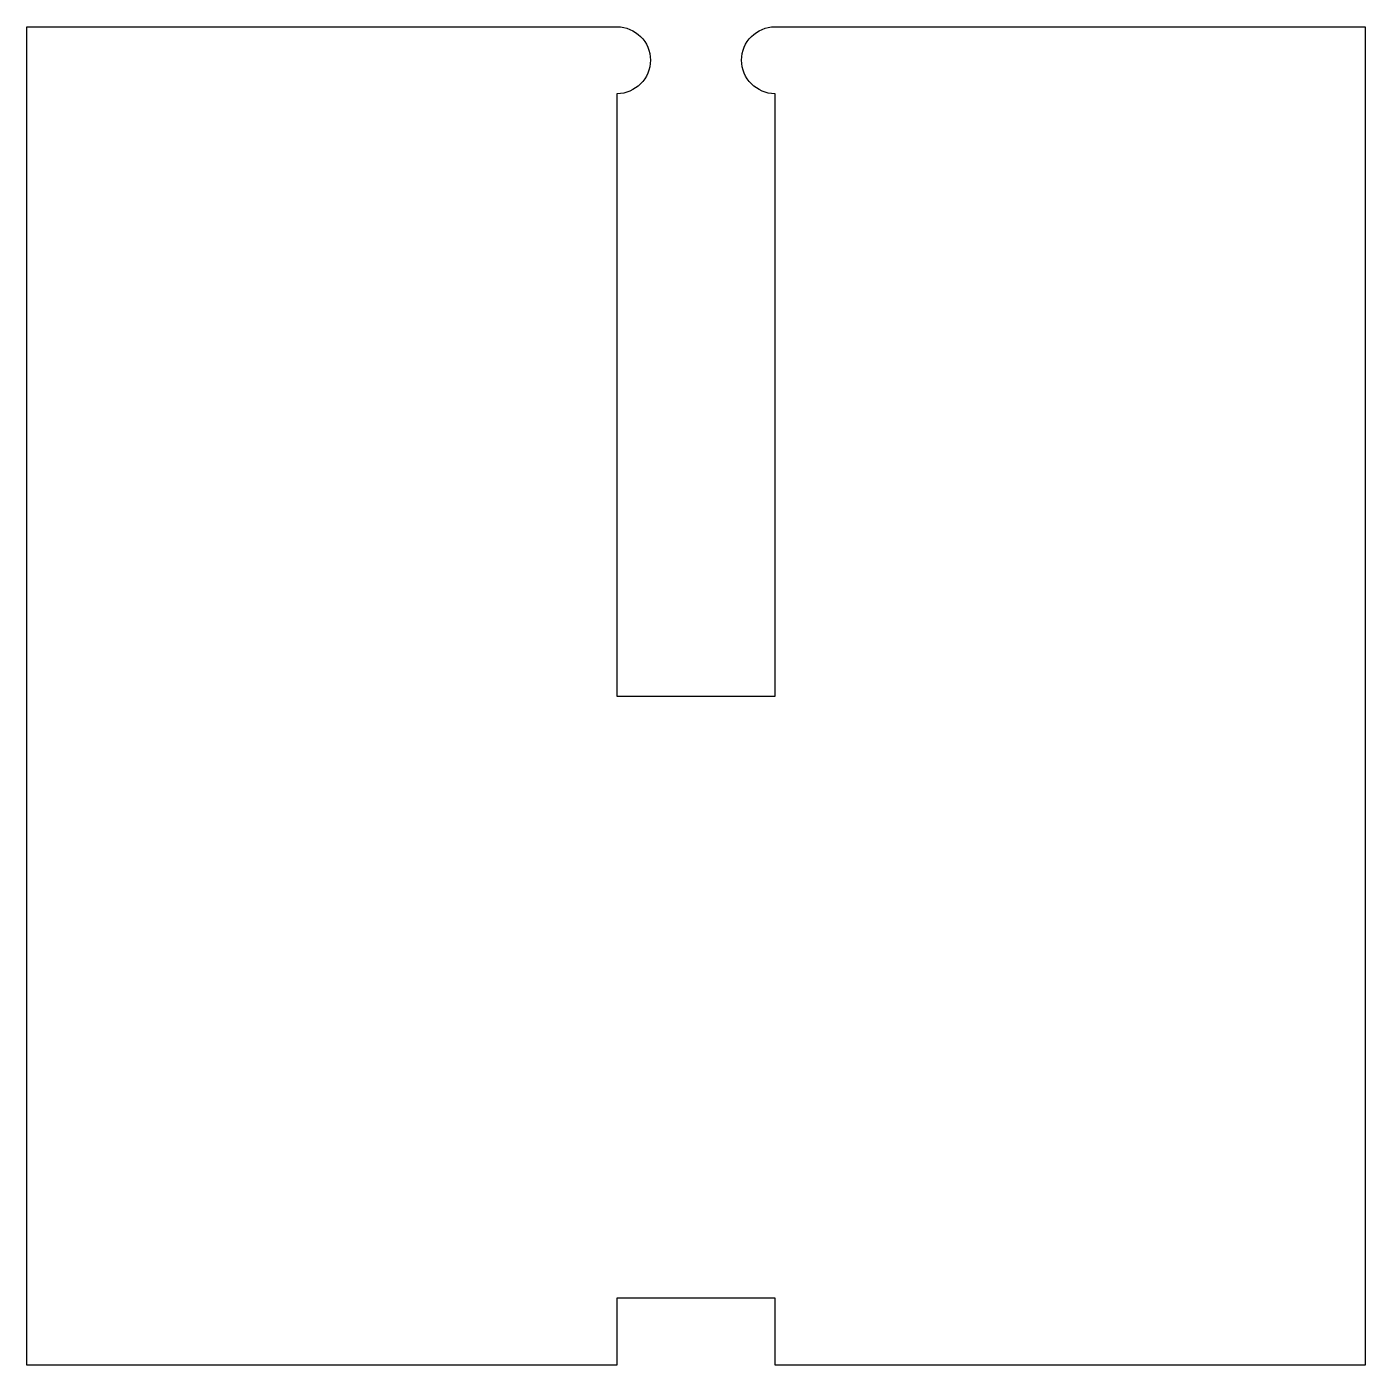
# Model space of a CAD drawing. Header units: inches. Extents: x -1.5 to 0, y -1.5 to 0.
import ezdxf

# ---------------------------------------------------------------- set-up
doc = ezdxf.new("R2010")
doc.units = ezdxf.units.IN
doc.layers.get('0').update_dxf_attribs({"linetype": 'CONTINUOUS'})

msp = doc.modelspace()

# ---------------------------------------------------------------- linework, layer by layer
msp.add_lwpolyline([(-0.8386, -0.075), (-0.8386, -0.75), (-0.6614, -0.75), (-0.6614, -0.075, -1), (-0.6614, 0), (0, 0), (0, -1.5), (-0.6614, -1.5), (-0.6614, -1.425), (-0.8386, -1.425), (-0.8386, -1.5), (-1.5, -1.5), (-1.5, 0), (-0.8386, 0, -1)], format="xyb", close=True)

doc.saveas('drawing.dxf')
